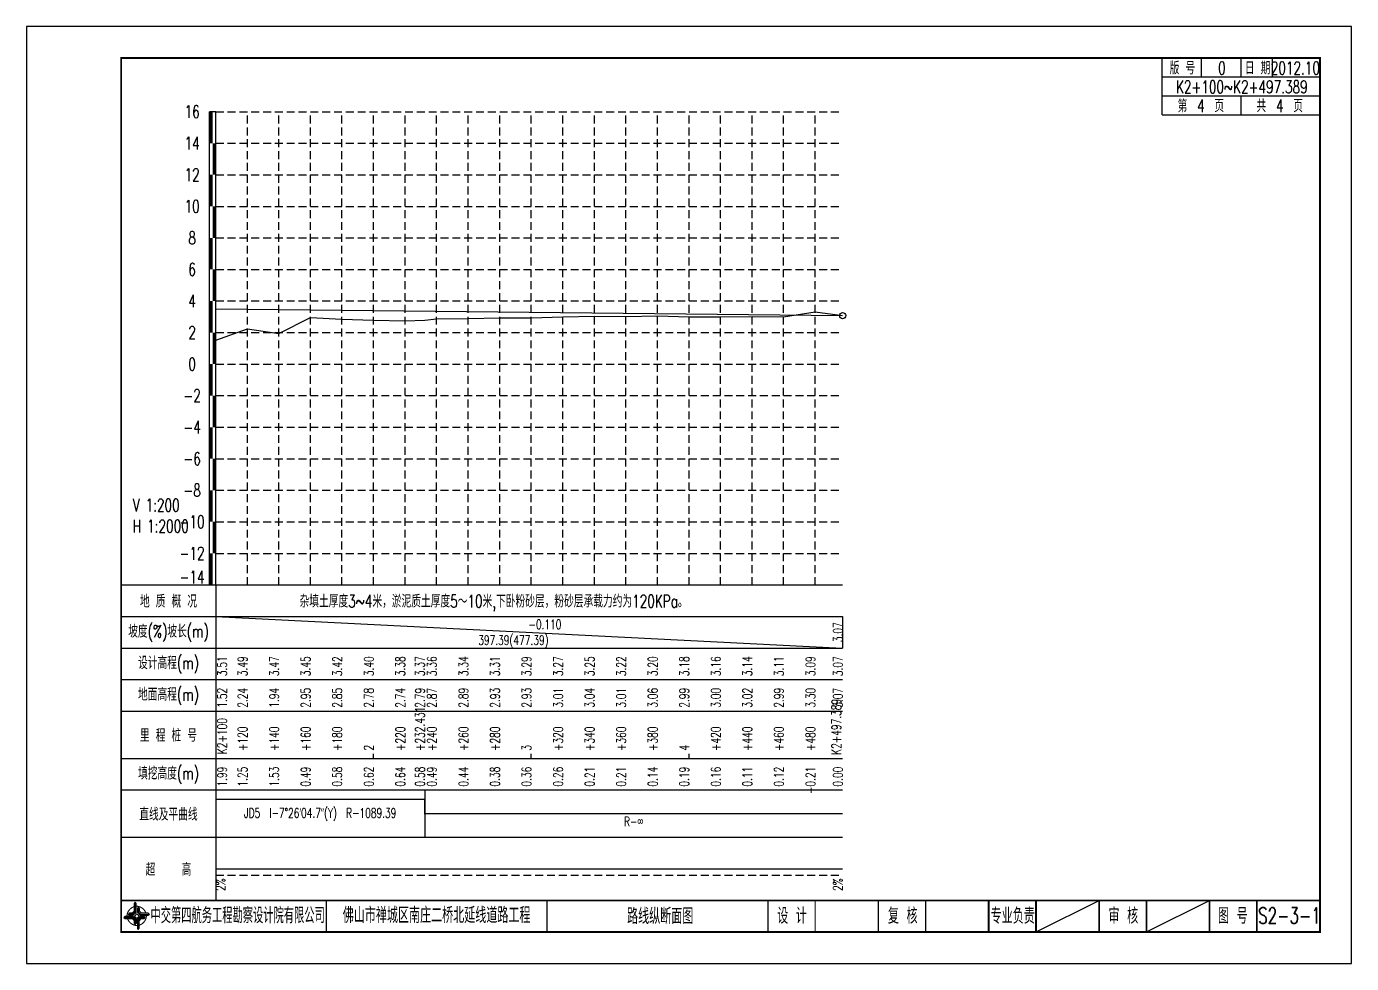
# Model space of a CAD drawing. Header units: inches. Extents: x 284 to 3896, y 3838 to 5329.
# Drawn here: x 3056 to 3896, y 4735 to 5329 of the extents above; entities that cross this region are included whole.
import ezdxf
from ezdxf.enums import TextEntityAlignment as Align

# ---------------------------------------------------------------- set-up
doc = ezdxf.new("R2010")
doc.units = ezdxf.units.IN
doc.header["$LTSCALE"] = 10
doc.linetypes.add('DASHED', pattern=[0.75, 0.5, -0.25])
for name, color, linetype in [('BPD1', 5, 'Continuous'), ('dmx', 7, 'Continuous'), ('pm', 7, 'Continuous'), ('shuju', 7, 'Continuous'), ('sjx', 1, 'Continuous'), ('xuxian', 6, 'ByLayer'), ('变坡点', 5, 'Continuous'), ('图框', 7, 'Continuous'), ('左超高', 6, 'ByLayer'), ('文字', 7, 'Continuous'), ('标尺', 3, 'Continuous'), ('栏目', 3, 'Continuous'), ('次轮廓线', 7, 'Continuous'), ('网格', 250, 'ByLayer'), ('网格1', 252, 'ByLayer'), ('超高中心', 7, 'Continuous')]:
    doc.layers.add(name, color=color, linetype=linetype)
doc.styles.get("Standard").update_dxf_attribs({"font": 'simplex1.shx', "width": 0.7, "bigfont": 'hztxt.shx'})

# ---------------------------------------------------------------- blocks, each defined once
blk = doc.blocks.new('tb')
at = {"lineweight": -3}
h = blk.add_hatch(color=256, dxfattribs=at)
h.paths.add_polyline_path([(-1.23, -0.13), (-3.78, -0.14), (-4.14, -0.41), (-1.4, -0.44), (-0.56, -1.24), (-0.54, -2.62), (-0.27, -2.2), (-0.26, -1.06)])
h.paths.add_polyline_path([(0.13, -1.08), (0.14, -3.86), (0.41, -4.26), (0.44, -1.24), (1.25, -0.43), (2.66, -0.43), (2.26, -0.16), (1.07, -0.15)])
h.paths.add_polyline_path([(1.08, 0.3), (3.62, 0.3), (4.02, 0.56), (1.25, 0.57), (0.43, 1.39), (0.43, 2.8), (0.16, 2.41), (0.15, 1.24)])
h.paths.add_polyline_path([(-0.28, 1.21), (-0.28, 3.99), (-0.56, 4.39), (-0.57, 1.41), (-1.38, 0.6), (-2.74, 0.56), (-2.33, 0.3), (-1.2, 0.29)])
for p, q in [((-0.56, 4.39), (-0.57, 1.41)), ((-1.38, 0.6), (-2.74, 0.56)), ((-0.57, 1.41), (-1.38, 0.6)), ((0.43, 2.8), (0.43, 1.39)), ((0.43, 1.39), (1.25, 0.57)), ((1.25, 0.57), (4.02, 0.56)), ((-4.14, -0.41), (-1.4, -0.44)), ((-1.4, -0.44), (-0.56, -1.24)), ((-0.56, -1.24), (-0.54, -2.62)), ((0.41, -4.26), (0.44, -1.24)), ((0.44, -1.24), (1.25, -0.43)), ((1.25, -0.43), (2.66, -0.43))]:
    blk.add_line(p, q, dxfattribs=at)
at = {"lineweight": -3, "flags": 128}
for points in [[(-0.9, 3.99), (-0.9, 1.58), (-1.53, 0.91), (-2.34, 0.91), (-2.74, 0.56), (-2.33, 0.3), (-1.2, 0.29), (-0.28, 1.21), (-0.28, 3.99), (-0.56, 4.39)], [(-0.04, 0.77), (0.68, 0.04), (-0.04, -0.69), (-0.77, 0.05)], [(3.62, 0.92), (1.43, 0.92), (0.77, 1.54), (0.77, 2.38), (0.43, 2.8), (0.16, 2.41), (0.15, 1.24), (1.08, 0.3), (3.62, 0.3), (4.02, 0.56)], [(-3.73, -0.76), (-1.54, -0.76), (-0.89, -1.39), (-0.89, -2.21), (-0.54, -2.62), (-0.27, -2.2), (-0.26, -1.06), (-1.23, -0.13), (-3.78, -0.14), (-4.14, -0.41)], [(0.75, -3.85), (0.75, -1.43), (1.4, -0.78), (2.26, -0.78), (2.66, -0.43), (2.26, -0.16), (1.07, -0.15), (0.13, -1.08), (0.14, -3.86), (0.41, -4.26)]]:
    blk.add_lwpolyline(points, close=True, dxfattribs=at)
at = {"lineweight": -3, "const_width": 0.35, "flags": 128}
for points in [[(-0.9, 3.02, 0.324167), (-3.16, -0.14)], [(2.88, 0.92, 0.324403), (-0.24, 3.15)], [(0.75, -2.86, 0.325418), (3.02, 0.26)], [(-2.98, -0.76, 0.322976), (0.14, -2.98)]]:
    blk.add_lwpolyline(points, format="xyb", dxfattribs=at)
blk = doc.blocks.new('123')
at = {"linetype": 'Continuous'}
blk.add_lwpolyline([(1123.87, 4734.71), (1123.87, 5328.71), (283.87, 5328.71), (283.87, 4734.71)], close=True, dxfattribs=at)

msp = doc.modelspace()

# ---------------------------------------------------------------- linework, layer by layer
for p, q in [((3845.87, 5296.71), (3845.87, 5308.71)), ((3695.87, 4754.71), (3735.87, 4774.71))]:
    msp.add_line(p, q)
at = {"linetype": 'Continuous', "const_width": 1.2}
msp.add_lwpolyline([(3875.87, 5308.71), (3115.87, 5308.71), (3115.87, 4754.71), (3875.87, 4754.71), (3875.87, 5308.71)], dxfattribs=at)
at = {"const_width": 0.8}
msp.add_lwpolyline([(3115.87, 4774.71), (3875.87, 4774.71)], dxfattribs=at)
at = {"layer": 'BPD1', "color": 7}
msp.add_line((3175.87, 4954.71), (3573.25, 4934.71), dxfattribs=at)
at = {"layer": 'dmx', "flags": 128}
msp.add_lwpolyline([(3175.87, 5129.91), (3195.87, 5137.15), (3215.87, 5134.07), (3235.87, 5144.23), (3255.87, 5143.18), (3275.87, 5142.49), (3295.87, 5142.11), (3308.3, 5142.62), (3315.87, 5143.4), (3335.87, 5143.65), (3355.87, 5144), (3375.87, 5143.98), (3395.87, 5144.76), (3415.87, 5145.09), (3435.87, 5144.82), (3455.87, 5145.32), (3475.87, 5144.59), (3495.87, 5144.71), (3515.87, 5144.94), (3535.87, 5144.64), (3555.87, 5147.73), (3573.25, 5145.45)], dxfattribs=at)
at = {"layer": 'pm', "flags": 128}
msp.add_lwpolyline([(3175.87, 4838.71, 0.8, 0.8, 0), (3308.3, 4838.71, 0.8, 0.8, 0), (3308.3, 4829.71, 0.8, 0.8, 0), (3573.25, 4829.71, 0.8, 0.8, 0)], format="xyseb", dxfattribs=at)
at = {"layer": 'shuju'}
for p, q in [((3573.25, 4954.71), (3573.25, 4934.71)), ((3275.87, 4864.71), (3275.87, 4867.71)), ((3375.87, 4864.71), (3375.87, 4867.71)), ((3475.87, 4864.71), (3475.87, 4867.71))]:
    msp.add_line(p, q, dxfattribs=at)
at = {"layer": 'sjx', "flags": 128}
msp.add_lwpolyline([(3175.87, 5149.83), (3573.25, 5145.44)], dxfattribs=at)
at = {"layer": 'xuxian'}
msp.add_line((3308.3, 4844.71), (3308.3, 4814.71), dxfattribs=at)
at = {"layer": '变坡点', "flags": 128}
msp.add_lwpolyline([(3175.87, 5149.83), (3573.25, 5145.44)], dxfattribs=at)
at = {"layer": '变坡点'}
msp.add_circle((3573.25, 5145.44), 2, dxfattribs=at)
at = {"layer": '图框', "const_width": 0.8}
msp.add_lwpolyline([(3245.87, 4774.71), (3245.87, 4754.71)], dxfattribs=at)
at = {"layer": '左超高', "color": 7, "linetype": 'DASHED', "flags": 128}
msp.add_lwpolyline([(3175.87, 4790.71), (3573.25, 4790.71)], dxfattribs=at)
at = {"layer": '文字'}
msp.add_line((3765.87, 4754.71), (3805.87, 4774.71), dxfattribs=at)
for points, const_width in [([(3385.87, 4754.71), (3385.87, 4774.71)], 0.8), ([(3525.87, 4754.71), (3525.87, 4774.71)], 0.8), ([(3555.87, 4754.71), (3555.87, 4774.71)], 0.8), ([(3595.87, 4754.71), (3595.87, 4774.71)], 0.8), ([(3625.87, 4754.71), (3625.87, 4774.71)], 0.8), ([(3665.87, 4754.71), (3665.87, 4774.71)], 1.2), ([(3665.87, 4754.71), (3665.87, 4774.71)], 1.2), ([(3695.87, 4754.71), (3695.87, 4774.71)], 1.2), ([(3735.87, 4754.71), (3735.87, 4774.71)], 1.2), ([(3765.87, 4754.71), (3765.87, 4774.71)], 1.2), ([(3805.87, 4754.71), (3805.87, 4774.71)], 1.2), ([(3835.87, 4754.71), (3835.87, 4774.71)], 1.2)]:
    msp.add_lwpolyline(points, dxfattribs=dict(at, const_width=const_width))
at = {"layer": '标尺'}
for p, q in [((3175.87, 5274.71), (3171.87, 5274.71)), ((3171.87, 4974.71), (3171.87, 5274.71)), ((3175.87, 4974.71), (3175.87, 5274.71)), ((3115.87, 4974.71), (3573.25, 4974.71))]:
    msp.add_line(p, q, dxfattribs=at)
at = {"layer": '标尺', "flags": 128}
for points in [[(3172.87, 5254.71, 2, 2, 0), (3172.87, 5274.71, 2, 2, 0)], [(3174.87, 5234.71, 2, 2, 0), (3174.87, 5254.71, 2, 2, 0)], [(3172.87, 5214.71, 2, 2, 0), (3172.87, 5234.71, 2, 2, 0)], [(3174.87, 5194.71, 2, 2, 0), (3174.87, 5214.71, 2, 2, 0)], [(3172.87, 5174.71, 2, 2, 0), (3172.87, 5194.71, 2, 2, 0)], [(3174.87, 5154.71, 2, 2, 0), (3174.87, 5174.71, 2, 2, 0)], [(3172.87, 5134.71, 2, 2, 0), (3172.87, 5154.71, 2, 2, 0)], [(3174.87, 5114.71, 2, 2, 0), (3174.87, 5134.71, 2, 2, 0)], [(3172.87, 5094.71, 2, 2, 0), (3172.87, 5114.71, 2, 2, 0)], [(3174.87, 5074.71, 2, 2, 0), (3174.87, 5094.71, 2, 2, 0)], [(3172.87, 5054.71, 2, 2, 0), (3172.87, 5074.71, 2, 2, 0)], [(3174.87, 5034.71, 2, 2, 0), (3174.87, 5054.71, 2, 2, 0)], [(3172.87, 5014.71, 2, 2, 0), (3172.87, 5034.71, 2, 2, 0)], [(3174.87, 4994.71, 2, 2, 0), (3174.87, 5014.71, 2, 2, 0)], [(3172.87, 4974.71, 2, 2, 0), (3172.87, 4994.71, 2, 2, 0)]]:
    msp.add_lwpolyline(points, format="xyseb", dxfattribs=at)
at = {"layer": '栏目'}
for p, q in [((3115.87, 4974.71), (3115.87, 4774.71)), ((3175.87, 4974.71), (3175.87, 4774.71)), ((3115.87, 4954.71), (3573.25, 4954.71)), ((3115.87, 4934.71), (3573.25, 4934.71)), ((3115.87, 4914.71), (3573.25, 4914.71)), ((3115.87, 4894.71), (3573.25, 4894.71)), ((3115.87, 4864.71), (3573.25, 4864.71)), ((3115.87, 4844.71), (3573.25, 4844.71)), ((3115.87, 4814.71), (3573.25, 4814.71)), ((3115.87, 4774.71), (3573.25, 4774.71)), ((3115.87, 4774.71), (3875.87, 4774.71))]:
    msp.add_line(p, q, dxfattribs=at)
at = {"layer": '次轮廓线'}
for p, q in [((3775.87, 5272.71), (3775.87, 5308.71)), ((3800.87, 5296.71), (3800.87, 5308.71)), ((3825.87, 5296.71), (3825.87, 5308.71)), ((3775.87, 5296.71), (3875.87, 5296.71)), ((3775.87, 5284.71), (3875.87, 5284.71)), ((3825.87, 5272.71), (3825.87, 5284.71)), ((3775.87, 5272.71), (3875.87, 5272.71))]:
    msp.add_line(p, q, dxfattribs=at)
at = {"layer": '网格', "linetype": 'DASHED'}
for p, q in [((3175.87, 5274.71), (3573.25, 5274.71)), ((3195.87, 4974.71), (3195.87, 5274.71)), ((3215.87, 4974.71), (3215.87, 5274.71)), ((3235.87, 4974.71), (3235.87, 5274.71)), ((3255.87, 4974.71), (3255.87, 5274.71)), ((3295.87, 4974.71), (3295.87, 5274.71)), ((3315.87, 4974.71), (3315.87, 5274.71)), ((3335.87, 4974.71), (3335.87, 5274.71)), ((3355.87, 4974.71), (3355.87, 5274.71)), ((3395.87, 4974.71), (3395.87, 5274.71)), ((3415.87, 4974.71), (3415.87, 5274.71)), ((3435.87, 4974.71), (3435.87, 5274.71)), ((3455.87, 4974.71), (3455.87, 5274.71)), ((3495.87, 4974.71), (3495.87, 5274.71)), ((3515.87, 4974.71), (3515.87, 5274.71)), ((3535.87, 4974.71), (3535.87, 5274.71)), ((3555.87, 4974.71), (3555.87, 5274.71)), ((3175.87, 5254.71), (3573.25, 5254.71)), ((3175.87, 5234.71), (3573.25, 5234.71)), ((3175.87, 5194.71), (3573.25, 5194.71)), ((3175.87, 5174.71), (3573.25, 5174.71)), ((3175.87, 5154.71), (3573.25, 5154.71)), ((3175.87, 5134.71), (3573.25, 5134.71)), ((3175.87, 5094.71), (3573.25, 5094.71)), ((3175.87, 5074.71), (3573.25, 5074.71)), ((3175.87, 5054.71), (3573.25, 5054.71)), ((3175.87, 5034.71), (3573.25, 5034.71)), ((3175.87, 4994.71), (3573.25, 4994.71))]:
    msp.add_line(p, q, dxfattribs=at)
at = {"layer": '网格1', "linetype": 'DASHED'}
for p, q in [((3275.87, 4974.71), (3275.87, 5274.71)), ((3375.87, 4974.71), (3375.87, 5274.71)), ((3475.87, 4974.71), (3475.87, 5274.71)), ((3175.87, 5214.71), (3573.25, 5214.71)), ((3175.87, 5114.71), (3573.25, 5114.71)), ((3175.87, 5014.71), (3573.25, 5014.71))]:
    msp.add_line(p, q, dxfattribs=at)
at = {"layer": '超高中心'}
msp.add_line((3175.87, 4794.71), (3573.25, 4794.71), dxfattribs=at)

# ---------------------------------------------------------------- block references
at = {"layer": '图框', "lineweight": -3, "xscale": 2, "yscale": 2, "zscale": 2}
msp.add_blockref('tb', (3125.86, 4764.72), dxfattribs=at)
at = {"layer": '栏目'}
msp.add_blockref('123', (2772, 0), dxfattribs=at)

# ---------------------------------------------------------------- texts
at = {"width": 0.7}
for s, p in [('版 号', (3788.69, 5302.39)), ('0', (3813.69, 5302.39)), ('日 期', (3836.31, 5302.39)), ('2012.10', (3860.28, 5302.39)), ('K2+100~K2+497.389', (3826.34, 5290.39)), ('第\u30004\u3000页', (3800.37, 5278.39)), ('共\u30004\u3000页', (3850.37, 5278.39))]:
    msp.add_text(s, height=8, dxfattribs=at).set_placement(p, align=Align.MIDDLE_CENTER)
at = {"insert": (3123.21, 5029.29), "char_height": 8, "width": 59.6333, "attachment_point": 1}
msp.add_mtext('V 1:200\\P\\pt32;H 1:2000', dxfattribs=at)
at = {"layer": 'BPD1', "color": 7, "width": 0.7}
for s, p in [('-0.110', (3384.56, 4946.71)), ('397.39(477.39)', (3364.56, 4936.71))]:
    msp.add_text(s, height=6, dxfattribs=at).set_placement(p, align=Align.CENTER)
at = {"layer": 'pm', "width": 0.7}
for s, p in [('JD5  I-7°26′04.7″(Y)  R-1089.39', (3242.08, 4829.71)), ('R-∞', (3440.78, 4824.71))]:
    msp.add_text(s, height=6, dxfattribs=at).set_placement(p, align=Align.MIDDLE)
at = {"layer": 'shuju', "width": 0.7}
for s, p in [('3.07', (3570.25, 4944.71)), ('2%', (3178.87, 4784.71)), ('2%', (3178.87, 4784.71)), ('2%', (3570.25, 4784.71)), ('2%', (3570.25, 4784.71))]:
    msp.add_text(s, height=6, rotation=90, dxfattribs=at).set_placement(p, align=Align.MIDDLE)
for s, p in [('3.51', (3176.87, 4929.46)), ('1.52', (3176.87, 4909.46)), ('1.99', (3176.87, 4859.46))]:
    msp.add_text(s, height=6, rotation=90, dxfattribs=at).set_placement(p, align=Align.TOP_RIGHT)
for s, p in [('3.49', (3195.87, 4929.46)), ('3.47', (3215.87, 4929.46)), ('3.45', (3235.87, 4929.46)), ('3.42', (3255.87, 4929.46)), ('3.40', (3275.87, 4929.46)), ('3.38', (3295.87, 4929.46)), ('3.37', (3308.3, 4929.46)), ('3.36', (3315.87, 4929.46)), ('3.34', (3335.87, 4929.46)), ('3.31', (3355.87, 4929.46)), ('3.29', (3375.87, 4929.46)), ('3.27', (3395.87, 4929.46)), ('3.25', (3415.87, 4929.46)), ('3.22', (3435.87, 4929.46)), ('3.20', (3455.87, 4929.46)), ('3.18', (3475.87, 4929.46)), ('3.16', (3495.87, 4929.46)), ('3.14', (3515.87, 4929.46)), ('3.11', (3535.87, 4929.46)), ('3.09', (3555.87, 4929.46)), ('3.07', (3573.25, 4929.46)), ('2.24', (3195.87, 4909.46)), ('1.94', (3215.87, 4909.46)), ('2.95', (3235.87, 4909.46)), ('2.85', (3255.87, 4909.46)), ('2.78', (3275.87, 4909.46)), ('2.74', (3295.87, 4909.46)), ('2.79', (3308.3, 4909.46)), ('2.87', (3315.87, 4909.46)), ('2.89', (3335.87, 4909.46)), ('2.93', (3355.87, 4909.46)), ('2.93', (3375.87, 4909.46)), ('3.01', (3395.87, 4909.46)), ('3.04', (3415.87, 4909.46)), ('3.01', (3435.87, 4909.46)), ('3.06', (3455.87, 4909.46)), ('2.99', (3475.87, 4909.46)), ('3.00', (3495.87, 4909.46)), ('3.02', (3515.87, 4909.46)), ('2.99', (3535.87, 4909.46)), ('3.30', (3555.87, 4909.46)), ('3.07', (3573.25, 4909.46)), ('1.25', (3195.87, 4859.46)), ('1.53', (3215.87, 4859.46)), ('0.49', (3235.87, 4859.46)), ('0.58', (3255.87, 4859.46)), ('0.62', (3275.87, 4859.46)), ('0.64', (3295.87, 4859.46)), ('0.58', (3308.3, 4859.46)), ('0.49', (3315.87, 4859.46)), ('0.44', (3335.87, 4859.46)), ('0.38', (3355.87, 4859.46)), ('0.36', (3375.87, 4859.46)), ('0.26', (3395.87, 4859.46)), ('0.21', (3415.87, 4859.46)), ('0.21', (3435.87, 4859.46)), ('0.14', (3455.87, 4859.46)), ('0.19', (3475.87, 4859.46)), ('0.16', (3495.87, 4859.46)), ('0.11', (3515.87, 4859.46)), ('0.12', (3535.87, 4859.46)), ('-0.21', (3555.87, 4859.46)), ('0.00', (3573.25, 4859.46))]:
    msp.add_text(s, height=6, rotation=90, dxfattribs=at).set_placement(p, align=Align.RIGHT)
for s, p in [('K2+497.389', (3572.25, 4867.01)), ('+232.431', (3308.3, 4869.46)), ('+120', (3195.87, 4869.46)), ('+140', (3215.87, 4869.46)), ('+160', (3235.87, 4869.46)), ('+180', (3255.87, 4869.46)), ('+220', (3295.87, 4869.46)), ('+240', (3315.87, 4869.46)), ('+260', (3335.87, 4869.46)), ('+280', (3355.87, 4869.46)), ('+320', (3395.87, 4869.46)), ('+340', (3415.87, 4869.46)), ('+360', (3435.87, 4869.46)), ('+380', (3455.87, 4869.46)), ('+420', (3495.87, 4869.46)), ('+440', (3515.87, 4869.46)), ('+460', (3535.87, 4869.46)), ('+480', (3555.87, 4869.46)), ('2', (3275.87, 4869.71)), ('3', (3375.87, 4869.71)), ('4', (3475.87, 4869.71))]:
    msp.add_text(s, height=6, rotation=90, dxfattribs=at).set_placement(p)
msp.add_text('K2+100', height=6, rotation=90, dxfattribs=at).set_placement((3176.87, 4867.41), align=Align.TOP_LEFT)
at = {"layer": '图框'}
for s, width, p in [('中交第四航务工程勘察设计院有限公司', 0.65, (3189.73, 4765.21)), ('佛山市禅城区南庄二桥北延线道路工程', 0.7, (3315.87, 4765.34))]:
    msp.add_text(s, height=10, dxfattribs=dict(at, width=width)).set_placement(p, align=Align.MIDDLE_CENTER)
at = {"layer": '文字', "width": 0.7}
for s, p in [('设 计', (3541.19, 4764.9)), ('复 核', (3611.38, 4764.9)), ('专业负责', (3681.08, 4764.9)), ('审 核', (3751.24, 4764.9)), ('图 号', (3820.63, 4764.9)), ('S2-3-1', (3856.54, 4765.11))]:
    msp.add_text(s, height=10, dxfattribs=at).set_placement(p, align=Align.MIDDLE_CENTER)
msp.add_attdef('路线纵断面图', text='图 纸 名 称', height=10, dxfattribs=at).set_placement((3457.61, 4764.71), align=Align.MIDDLE_CENTER)
at = {"layer": '标尺', "width": 0.7}
for s, p in [('16', (3160.87, 5274.71)), ('14', (3160.87, 5254.71)), ('12', (3160.87, 5234.71)), ('10', (3160.87, 5214.71)), ('8', (3160.87, 5194.71)), ('6', (3160.87, 5174.71)), ('4', (3160.87, 5154.71)), ('2', (3160.87, 5134.71)), ('0', (3160.87, 5114.71)), ('-2', (3160.87, 5094.71)), ('-4', (3160.87, 5074.71)), ('-6', (3160.87, 5054.71)), ('-8', (3160.87, 5034.71)), ('-10', (3160.87, 5014.71)), ('-12', (3160.87, 4994.71)), ('-14', (3160.87, 4979.71))]:
    msp.add_text(s, height=8, dxfattribs=at).set_placement(p, align=Align.MIDDLE)
at = {"layer": '栏目', "width": 0.7}
for s, p in [('地 质 概 况', (3145.87, 4964.71)), ('杂填土厚度3~4米，淤泥质土厚度5～10米,下卧粉砂层，粉砂层承载力约为120KPa。', (3352, 4963.6)), ('坡度(%)坡长(m)', (3145.87, 4944.71)), ('设计高程(m)', (3145.87, 4924.71)), ('地面高程(m)', (3145.87, 4904.71)), ('里 程 桩 号', (3145.87, 4879.71)), ('填挖高度(m)', (3145.87, 4854.71)), ('直线及平曲线', (3145.87, 4829.71)), ('超    高', (3145.87, 4794.71))]:
    msp.add_text(s, height=8, dxfattribs=at).set_placement(p, align=Align.MIDDLE)

doc.saveas('drawing.dxf')
